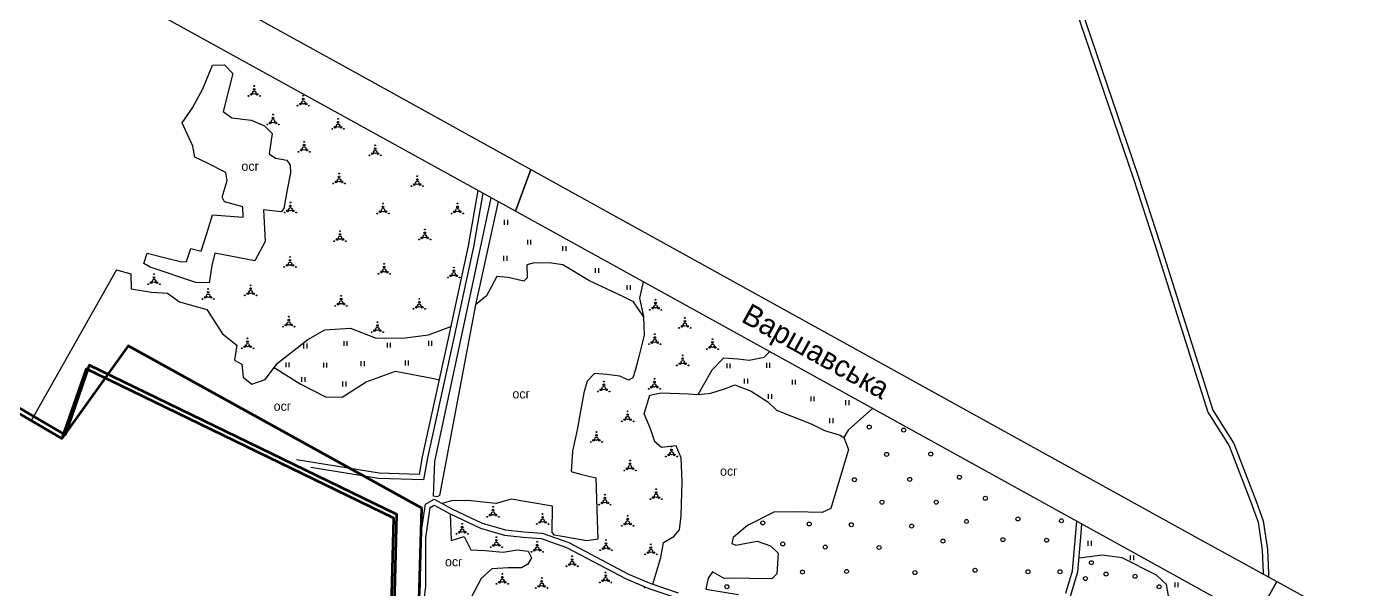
# Model space of a CAD drawing. Header units: millimetres. Extents: x 1379499 to 1411715, y 5652947 to 5671991.
# Drawn here: x 1404402 to 1405400, y 5655522 to 5655945 of the extents above; entities that cross this region are included whole.
import ezdxf
from ezdxf.enums import TextEntityAlignment as Align

# ---------------------------------------------------------------- set-up
doc = ezdxf.new("R2010")
doc.units = ezdxf.units.MM
for name, color, linetype in [('вулиці', 7, 'Continuous'), ('ВулНазва', 7, 'Continuous'), ('межа по генплану', 7, 'Continuous'), ('на область', 5, 'Continuous')]:
    doc.layers.add(name, color=color, linetype=linetype)
picture_1 = doc.add_image_def('image1.bmp', size_in_pixel=(3370, 2384))

msp = doc.modelspace()

# ---------------------------------------------------------------- linework, layer by layer
at = {"layer": 'вулиці', "color": 7}
for p, q in [((1404760.45, 5655795.96), (1404760.45, 5655799.56)), ((1404762.85, 5655795.96), (1404762.85, 5655799.56)), ((1404777.89, 5655780.99), (1404777.89, 5655784.59)), ((1404780.29, 5655780.99), (1404780.29, 5655784.59)), ((1404760.01, 5655768.93), (1404760.01, 5655772.53)), ((1404762.41, 5655768.93), (1404762.41, 5655772.53)), ((1404804.27, 5655776.3), (1404804.27, 5655779.9)), ((1404806.67, 5655776.3), (1404806.67, 5655779.9)), ((1404828.87, 5655759.77), (1404828.87, 5655763.37)), ((1404831.27, 5655759.77), (1404831.27, 5655763.37)), ((1404852.57, 5655747.04), (1404852.57, 5655750.64)), ((1404854.97, 5655747.04), (1404854.97, 5655750.64)), ((1404609.87, 5655703.12), (1404609.87, 5655706.72)), ((1404612.27, 5655703.12), (1404612.27, 5655706.72)), ((1404639.96, 5655704.94), (1404639.96, 5655708.54)), ((1404642.36, 5655704.94), (1404642.36, 5655708.54)), ((1404672.56, 5655703.81), (1404672.56, 5655707.41)), ((1404674.96, 5655703.81), (1404674.96, 5655707.41)), ((1404703.56, 5655705.17), (1404703.56, 5655708.77)), ((1404705.96, 5655705.17), (1404705.96, 5655708.77)), ((1404596.42, 5655689), (1404596.42, 5655692.6)), ((1404598.82, 5655689), (1404598.82, 5655692.6)), ((1404624.69, 5655688.77), (1404624.69, 5655692.37)), ((1404627.09, 5655688.77), (1404627.09, 5655692.37)), ((1404652.95, 5655689.91), (1404652.95, 5655693.51)), ((1404655.35, 5655689.91), (1404655.35, 5655693.51)), ((1404686.01, 5655690.37), (1404686.01, 5655693.97)), ((1404688.41, 5655690.37), (1404688.41, 5655693.97)), ((1404927.64, 5655688.3), (1404927.64, 5655691.9)), ((1404930.04, 5655688.3), (1404930.04, 5655691.9)), ((1404957.35, 5655688.61), (1404957.35, 5655692.21)), ((1404959.75, 5655688.61), (1404959.75, 5655692.21)), ((1404608.28, 5655678.07), (1404608.28, 5655681.67)), ((1404610.68, 5655678.07), (1404610.68, 5655681.67)), ((1404639.05, 5655674.65), (1404639.05, 5655678.25)), ((1404641.45, 5655674.65), (1404641.45, 5655678.25)), ((1404940.76, 5655676.77), (1404940.76, 5655680.37)), ((1404943.16, 5655676.77), (1404943.16, 5655680.37)), ((1404976.64, 5655675.98), (1404976.64, 5655679.58)), ((1404979.04, 5655675.98), (1404979.04, 5655679.58)), ((1404958.78, 5655665.24), (1404958.78, 5655668.84)), ((1404961.18, 5655665.24), (1404961.18, 5655668.84)), ((1404990.7, 5655663.5), (1404990.7, 5655667.1)), ((1404993.1, 5655663.5), (1404993.1, 5655667.1)), ((1405016.78, 5655660.66), (1405016.78, 5655664.26)), ((1405019.18, 5655660.66), (1405019.18, 5655664.26)), ((1405004.77, 5655647.08), (1405004.77, 5655650.68)), ((1405007.17, 5655647.08), (1405007.17, 5655650.68)), ((1405198.82, 5655555.07), (1405198.82, 5655558.67)), ((1405201.22, 5655555.07), (1405201.22, 5655558.67)), ((1405230.57, 5655544.14), (1405230.57, 5655547.74)), ((1405232.97, 5655544.14), (1405232.97, 5655547.74)), ((1405263.99, 5655523.87), (1405263.99, 5655527.47)), ((1405266.39, 5655523.87), (1405266.39, 5655527.47))]:
    msp.add_line(p, q, dxfattribs=at)
for points in [[(1404447.83, 5656020.83), (1404651.32, 5655908.58), (1404780.23, 5655837.38), (1404768.73, 5655806.03), (1404635.38, 5655879.69), (1404431.89, 5655991.95), (1404181.32, 5656130.25), (1404197.27, 5656159.14), (1404447.83, 5656020.83)], [(1405280.7, 5655561.03), (1405340.34, 5655528.24), (1405324.43, 5655499.33), (1405264.78, 5655532.13), (1404794.97, 5655791.53), (1404768.73, 5655806.03), (1404780.23, 5655837.38), (1404810.92, 5655820.43), (1405280.7, 5655561.03)], [(1405435.57, 5655475.87), (1405628.16, 5655370.05), (1405612.27, 5655341.13), (1405419.67, 5655446.95), (1405324.43, 5655499.33), (1405340.34, 5655528.24), (1405435.57, 5655475.87)]]:
    msp.add_lwpolyline(points, close=True, dxfattribs=at)
for points in [[(1405165.64, 5656072.53), (1405189.02, 5655958.71), (1405232.44, 5655831.14), (1405248.82, 5655781.06), (1405288.64, 5655655.21), (1405304.57, 5655630.04), (1405321.29, 5655586.42), (1405326.31, 5655572.71), (1405329.47, 5655551.79), (1405330.26, 5655534.63), (1405330.22, 5655533.8)], [(1405169.69, 5656073.22), (1405193.05, 5655959.3), (1405236.24, 5655832.4), (1405252.63, 5655782.29), (1405292.29, 5655656.91), (1405308.16, 5655631.84), (1405325.04, 5655587.82), (1405330.21, 5655573.71), (1405333.46, 5655552.19), (1405334.27, 5655534.61), (1405334.11, 5655531.66)]]:
    msp.add_lwpolyline(points, dxfattribs=at)
for centre, radius in [((1404572.53, 5655900.05), 0.312), ((1404568.2, 5655892.55), 0.312), ((1404570.36, 5655893.8), 0.625), ((1404572.53, 5655895.05), 1.25), ((1404572.53, 5655897.55), 0.625), ((1404574.69, 5655893.8), 0.625), ((1404576.86, 5655892.55), 0.312), ((1404609.31, 5655890.24), 0.625), ((1404609.31, 5655892.74), 0.312), ((1404604.98, 5655885.24), 0.312), ((1404607.15, 5655886.49), 0.625), ((1404609.31, 5655887.74), 1.25), ((1404611.48, 5655886.49), 0.625), ((1404613.64, 5655885.24), 0.312), ((1404582.34, 5655871.11), 0.312), ((1404584.51, 5655872.36), 0.625), ((1404586.68, 5655873.61), 1.25), ((1404586.68, 5655876.11), 0.625), ((1404586.68, 5655878.61), 0.312), ((1404588.84, 5655872.36), 0.625), ((1404591.01, 5655871.11), 0.312), ((1404635.49, 5655870.31), 1.25), ((1404635.49, 5655872.81), 0.625), ((1404635.49, 5655875.31), 0.312), ((1404631.16, 5655867.81), 0.312), ((1404633.32, 5655869.06), 0.625), ((1404637.65, 5655869.06), 0.625), ((1404639.82, 5655867.81), 0.312), ((1404605.69, 5655850.61), 0.312), ((1404607.86, 5655851.86), 0.625), ((1404610.02, 5655853.11), 1.25), ((1404610.02, 5655855.61), 0.625), ((1404610.02, 5655858.11), 0.312), ((1404612.19, 5655851.86), 0.625), ((1404614.35, 5655850.61), 0.312), ((1404663.35, 5655850.49), 1.25), ((1404663.35, 5655852.99), 0.625), ((1404663.35, 5655855.49), 0.312), ((1404659.02, 5655847.99), 0.312), ((1404661.19, 5655849.24), 0.625), ((1404665.52, 5655849.24), 0.625), ((1404667.68, 5655847.99), 0.312), ((1404636.24, 5655829.29), 1.25), ((1404636.24, 5655831.79), 0.625), ((1404636.24, 5655834.29), 0.312), ((1404694.96, 5655829.84), 0.625), ((1404694.96, 5655832.34), 0.312), ((1404631.91, 5655826.79), 0.312), ((1404634.07, 5655828.04), 0.625), ((1404638.4, 5655828.04), 0.625), ((1404640.57, 5655826.79), 0.312), ((1404690.63, 5655824.84), 0.312), ((1404692.79, 5655826.09), 0.625), ((1404694.96, 5655827.34), 1.25), ((1404697.12, 5655826.09), 0.625), ((1404699.29, 5655824.84), 0.312), ((1404599.69, 5655810.05), 0.625), ((1404599.69, 5655812.55), 0.312), ((1404669.25, 5655811.84), 0.312), ((1404725.14, 5655811.84), 0.312), ((1404595.36, 5655805.05), 0.312), ((1404597.52, 5655806.3), 0.625), ((1404599.69, 5655807.55), 1.25), ((1404601.85, 5655806.3), 0.625), ((1404604.02, 5655805.05), 0.312), ((1404664.92, 5655804.34), 0.312), ((1404667.09, 5655805.59), 0.625), ((1404669.25, 5655806.84), 1.25), ((1404669.25, 5655809.34), 0.625), ((1404671.42, 5655805.59), 0.625), ((1404673.58, 5655804.34), 0.312), ((1404720.81, 5655804.34), 0.312), ((1404722.98, 5655805.59), 0.625), ((1404725.14, 5655806.84), 1.25), ((1404725.14, 5655809.34), 0.625), ((1404727.31, 5655805.59), 0.625), ((1404729.47, 5655804.34), 0.312), ((1404636.95, 5655791.11), 0.312), ((1404700.62, 5655789.79), 0.625), ((1404700.62, 5655792.29), 0.312), ((1404632.62, 5655783.61), 0.312), ((1404634.78, 5655784.86), 0.625), ((1404636.95, 5655786.11), 1.25), ((1404636.95, 5655788.61), 0.625), ((1404639.11, 5655784.86), 0.625), ((1404641.28, 5655783.61), 0.312), ((1404696.29, 5655784.79), 0.312), ((1404698.45, 5655786.04), 0.625), ((1404700.62, 5655787.29), 1.25), ((1404702.78, 5655786.04), 0.625), ((1404704.95, 5655784.79), 0.312), ((1404599.41, 5655771.7), 0.312), ((1404595.08, 5655764.2), 0.312), ((1404597.25, 5655765.45), 0.625), ((1404599.41, 5655766.7), 1.25), ((1404599.41, 5655769.2), 0.625), ((1404601.58, 5655765.45), 0.625), ((1404603.74, 5655764.2), 0.312), ((1404667.97, 5655760.37), 0.625), ((1404670.13, 5655761.62), 1.25), ((1404670.13, 5655764.12), 0.625), ((1404670.13, 5655766.62), 0.312), ((1404672.3, 5655760.37), 0.625), ((1404722.36, 5655761.35), 0.625), ((1404722.36, 5655763.85), 0.312), ((1404492.94, 5655751.27), 0.312), ((1404495.1, 5655752.52), 0.625), ((1404497.27, 5655753.77), 1.25), ((1404497.27, 5655756.27), 0.625), ((1404497.27, 5655758.77), 0.312), ((1404499.43, 5655752.52), 0.625), ((1404501.6, 5655751.27), 0.312), ((1404569.83, 5655750.46), 0.312), ((1404665.8, 5655759.12), 0.312), ((1404674.46, 5655759.12), 0.312), ((1404718.03, 5655756.35), 0.312), ((1404720.19, 5655757.6), 0.625), ((1404722.36, 5655758.85), 1.25), ((1404724.52, 5655757.6), 0.625), ((1404726.69, 5655756.35), 0.312), ((1404533.61, 5655740.19), 0.312), ((1404535.78, 5655741.44), 0.625), ((1404537.94, 5655742.69), 1.25), ((1404537.94, 5655745.19), 0.625), ((1404537.94, 5655747.69), 0.312), ((1404540.11, 5655741.44), 0.625), ((1404542.27, 5655740.19), 0.312), ((1404565.5, 5655742.96), 0.312), ((1404567.67, 5655744.21), 0.625), ((1404569.83, 5655745.46), 1.25), ((1404569.83, 5655747.96), 0.625), ((1404572, 5655744.21), 0.625), ((1404574.16, 5655742.96), 0.312), ((1404637.78, 5655740.11), 0.625), ((1404637.78, 5655742.61), 0.312), ((1404696.48, 5655740.3), 0.312), ((1404633.45, 5655735.11), 0.312), ((1404635.61, 5655736.36), 0.625), ((1404637.78, 5655737.61), 1.25), ((1404639.94, 5655736.36), 0.625), ((1404642.11, 5655735.11), 0.312), ((1404692.15, 5655732.8), 0.312), ((1404694.31, 5655734.05), 0.625), ((1404696.48, 5655735.3), 1.25), ((1404696.48, 5655737.8), 0.625), ((1404698.64, 5655734.05), 0.625), ((1404700.81, 5655732.8), 0.312), ((1404869.57, 5655732.1), 0.312), ((1404871.74, 5655733.35), 0.625), ((1404873.9, 5655734.6), 1.25), ((1404873.9, 5655737.1), 0.625), ((1404873.9, 5655739.6), 0.312), ((1404876.07, 5655733.35), 0.625), ((1404878.23, 5655732.1), 0.312), ((1404596.32, 5655720.66), 0.625), ((1404598.49, 5655721.91), 1.25), ((1404598.49, 5655724.41), 0.625), ((1404598.49, 5655726.91), 0.312), ((1404600.65, 5655720.66), 0.625), ((1404665.05, 5655720.25), 0.625), ((1404665.05, 5655722.75), 0.312), ((1404895.89, 5655720.97), 1.25), ((1404895.89, 5655723.47), 0.625), ((1404895.89, 5655725.97), 0.312), ((1404567.54, 5655710.66), 0.312), ((1404594.16, 5655719.41), 0.312), ((1404602.82, 5655719.41), 0.312), ((1404660.72, 5655715.25), 0.312), ((1404662.88, 5655716.5), 0.625), ((1404665.05, 5655717.75), 1.25), ((1404667.21, 5655716.5), 0.625), ((1404669.38, 5655715.25), 0.312), ((1404873.29, 5655711.26), 0.625), ((1404873.29, 5655713.76), 0.312), ((1404891.56, 5655718.47), 0.312), ((1404893.73, 5655719.72), 0.625), ((1404898.06, 5655719.72), 0.625), ((1404900.23, 5655718.47), 0.312), ((1404563.21, 5655703.16), 0.312), ((1404565.37, 5655704.41), 0.625), ((1404567.54, 5655705.66), 1.25), ((1404567.54, 5655708.16), 0.625), ((1404569.7, 5655704.41), 0.625), ((1404571.87, 5655703.16), 0.312), ((1404868.96, 5655706.26), 0.312), ((1404871.13, 5655707.51), 0.625), ((1404873.29, 5655708.76), 1.25), ((1404875.46, 5655707.51), 0.625), ((1404877.62, 5655706.26), 0.312), ((1404912.33, 5655702.6), 0.312), ((1404914.5, 5655703.85), 0.625), ((1404916.66, 5655705.1), 1.25), ((1404916.66, 5655707.6), 0.625), ((1404916.66, 5655710.1), 0.312), ((1404918.83, 5655703.85), 0.625), ((1404920.99, 5655702.6), 0.312), ((1404889.94, 5655690.39), 0.312), ((1404892.1, 5655691.64), 0.625), ((1404894.27, 5655692.89), 1.25), ((1404894.27, 5655695.39), 0.625), ((1404894.27, 5655697.89), 0.312), ((1404896.43, 5655691.64), 0.625), ((1404898.6, 5655690.39), 0.312), ((1404873.08, 5655680.33), 0.312), ((1404830.67, 5655670.8), 0.312), ((1404832.83, 5655672.05), 0.625), ((1404835, 5655673.3), 1.25), ((1404835, 5655675.8), 0.625), ((1404835, 5655678.3), 0.312), ((1404837.16, 5655672.05), 0.625), ((1404839.33, 5655670.8), 0.312), ((1404868.75, 5655672.83), 0.312), ((1404870.91, 5655674.08), 0.625), ((1404873.08, 5655675.33), 1.25), ((1404873.08, 5655677.83), 0.625), ((1404875.24, 5655674.08), 0.625), ((1404877.41, 5655672.83), 0.312), ((1404852.92, 5655650.92), 1.25), ((1404852.92, 5655653.42), 0.625), ((1404852.92, 5655655.92), 0.312), ((1404829.5, 5655640.4), 0.312), ((1404848.59, 5655648.42), 0.312), ((1404850.75, 5655649.67), 0.625), ((1404855.08, 5655649.67), 0.625), ((1404857.25, 5655648.42), 0.312), ((1405034.3, 5655644.14), 1.49), ((1405060.24, 5655641.8), 1.49), ((1404825.17, 5655632.9), 0.312), ((1404827.34, 5655634.15), 0.625), ((1404829.5, 5655635.4), 1.25), ((1404829.5, 5655637.9), 0.625), ((1404831.67, 5655634.15), 0.625), ((1404833.83, 5655632.9), 0.312), ((1404881.55, 5655621.97), 0.312), ((1404883.71, 5655623.22), 0.625), ((1404885.88, 5655624.47), 1.25), ((1404885.88, 5655626.97), 0.625), ((1404885.88, 5655629.47), 0.312), ((1404888.04, 5655623.22), 0.625), ((1404890.21, 5655621.97), 0.312), ((1405047.38, 5655623.6), 1.49), ((1405080.59, 5655623.86), 1.49), ((1404850.42, 5655611.54), 0.312), ((1404852.59, 5655612.79), 0.625), ((1404854.75, 5655614.04), 1.25), ((1404854.75, 5655616.54), 0.625), ((1404854.75, 5655619.04), 0.312), ((1404856.92, 5655612.79), 0.625), ((1404859.08, 5655611.54), 0.312), ((1405023.27, 5655604.6), 1.49), ((1405064.79, 5655604.86), 1.49), ((1405102.02, 5655606.47), 1.49), ((1404835.85, 5655590.9), 0.625), ((1404835.85, 5655593.4), 0.312), ((1404872.16, 5655591.26), 0.625), ((1404874.33, 5655592.51), 1.25), ((1404874.33, 5655595.01), 0.625), ((1404874.33, 5655597.51), 0.312), ((1404876.49, 5655591.26), 0.625), ((1405121.57, 5655590.68), 1.49), ((1404751.86, 5655581.77), 0.625), ((1404751.86, 5655584.27), 0.312), ((1404831.52, 5655585.9), 0.312), ((1404833.68, 5655587.15), 0.625), ((1404835.85, 5655588.4), 1.25), ((1404838.02, 5655587.15), 0.625), ((1404840.18, 5655585.9), 0.312), ((1404870, 5655590.01), 0.312), ((1404878.66, 5655590.01), 0.312), ((1405043.9, 5655587.73), 1.49), ((1405084.61, 5655587.73), 1.49), ((1404728.7, 5655571.46), 0.312), ((1404747.53, 5655576.77), 0.312), ((1404749.69, 5655578.02), 0.625), ((1404751.86, 5655579.27), 1.25), ((1404754.02, 5655578.02), 0.625), ((1404756.19, 5655576.77), 0.312), ((1404784.75, 5655571.41), 0.312), ((1404786.92, 5655572.66), 0.625), ((1404789.08, 5655573.91), 1.25), ((1404789.08, 5655576.41), 0.625), ((1404789.08, 5655578.91), 0.312), ((1404791.25, 5655572.66), 0.625), ((1404793.41, 5655571.41), 0.312), ((1404850.76, 5655571.26), 0.625), ((1404852.92, 5655572.51), 1.25), ((1404852.92, 5655575.01), 0.625), ((1404852.92, 5655577.51), 0.312), ((1404855.09, 5655571.26), 0.625), ((1404954.44, 5655572.21), 1.49), ((1404989.26, 5655571.41), 1.49), ((1405020.86, 5655570.87), 1.49), ((1405066.13, 5655569.8), 1.49), ((1405107.38, 5655573.28), 1.49), ((1405145.95, 5655575.16), 1.49), ((1405178.68, 5655573.79), 1.49), ((1404724.37, 5655563.96), 0.312), ((1404726.53, 5655565.21), 0.625), ((1404728.7, 5655566.46), 1.25), ((1404728.7, 5655568.96), 0.625), ((1404730.86, 5655565.21), 0.625), ((1404733.03, 5655563.96), 0.312), ((1404754.38, 5655561.52), 0.312), ((1404848.59, 5655570.01), 0.312), ((1404857.25, 5655570.01), 0.312), ((1405134.7, 5655559.63), 1.49), ((1404750.05, 5655554.02), 0.312), ((1404752.21, 5655555.27), 0.625), ((1404754.38, 5655556.52), 1.25), ((1404754.38, 5655559.02), 0.625), ((1404756.54, 5655555.27), 0.625), ((1404758.71, 5655554.02), 0.312), ((1404782.86, 5655551.69), 0.625), ((1404785.03, 5655552.94), 1.25), ((1404785.03, 5655555.44), 0.625), ((1404785.03, 5655557.94), 0.312), ((1404787.19, 5655551.69), 0.625), ((1404832.34, 5655551.71), 0.312), ((1404834.5, 5655552.96), 0.625), ((1404836.67, 5655554.21), 1.25), ((1404836.67, 5655556.71), 0.625), ((1404836.67, 5655559.21), 0.312), ((1404838.83, 5655552.96), 0.625), ((1404841, 5655551.71), 0.312), ((1404870.41, 5655551.13), 1.25), ((1404870.41, 5655553.63), 0.625), ((1404870.41, 5655556.13), 0.312), ((1404969.44, 5655556.42), 1.49), ((1405001.31, 5655554.01), 1.49), ((1405041.75, 5655553.75), 1.49), ((1405089.7, 5655558.56), 1.49), ((1405167.51, 5655559.19), 1.49), ((1404780.7, 5655550.44), 0.312), ((1404789.36, 5655550.44), 0.312), ((1404809.09, 5655540.93), 0.625), ((1404811.26, 5655542.18), 1.25), ((1404811.26, 5655544.68), 0.625), ((1404811.26, 5655547.18), 0.312), ((1404813.42, 5655540.93), 0.625), ((1404866.08, 5655548.63), 0.312), ((1404868.25, 5655549.88), 0.625), ((1404872.58, 5655549.88), 0.625), ((1404874.74, 5655548.63), 0.312), ((1405201.23, 5655542.33), 1.49), ((1404758.85, 5655531.43), 0.625), ((1404758.85, 5655533.93), 0.312), ((1404788.4, 5655530.89), 0.312), ((1404806.93, 5655539.68), 0.312), ((1404815.59, 5655539.68), 0.312), ((1404836.38, 5655530.04), 1.25), ((1404836.38, 5655532.54), 0.625), ((1404836.38, 5655535.04), 0.312), ((1404984.23, 5655535.33), 1.49), ((1405017.31, 5655535.76), 1.49), ((1405068.64, 5655534.91), 1.49), ((1405113.82, 5655536.66), 1.49), ((1405153.55, 5655535.59), 1.49), ((1405177.61, 5655535.59), 1.49), ((1405196.72, 5655530.47), 1.49), ((1405212.15, 5655533.79), 1.49), ((1405234, 5655532.13), 1.49), ((1404754.52, 5655526.43), 0.312), ((1404756.69, 5655527.68), 0.625), ((1404758.85, 5655528.93), 1.25), ((1404761.02, 5655527.68), 0.625), ((1404763.18, 5655526.43), 0.312), ((1404784.07, 5655523.39), 0.312), ((1404786.23, 5655524.64), 0.625), ((1404788.4, 5655525.89), 1.25), ((1404788.4, 5655528.39), 0.625), ((1404790.56, 5655524.64), 0.625), ((1404792.73, 5655523.39), 0.312), ((1404832.05, 5655527.54), 0.312), ((1404834.22, 5655528.79), 0.625), ((1404838.55, 5655528.79), 0.625), ((1404840.71, 5655527.54), 0.312), ((1404865.71, 5655523.72), 0.312), ((1404927.48, 5655524.34), 1.49), ((1405252.04, 5655524.3), 1.49)]:
    msp.add_circle(centre, radius, dxfattribs=at)
at = {"layer": 'межа по генплану', "color": 3, "lineweight": 70}
msp.add_lwpolyline([(1404604.4, 5653910.22), (1404531.11, 5654091.76), (1404553.28, 5654126.2), (1404592.95, 5654181.66), (1404611.59, 5654245.03), (1404617.37, 5654328.47), (1404629.58, 5654426.23), (1404597.38, 5654537.65), (1404641.73, 5654592.26), (1404701.84, 5654661.74), (1404756.71, 5654703.79), (1404839.1, 5654778.19), (1404770.96, 5654954.2), (1404766.01, 5655014.65), (1404686.52, 5655179.36), (1404698.45, 5655583.19), (1404477.98, 5655705.11), (1404428.14, 5655635.41), (1404202.51, 5655767.33)], dxfattribs=at)
at = {"layer": 'межа по генплану', "color": 5, "lineweight": 70}
msp.add_lwpolyline([(1404604.4, 5653910.22), (1404531.22, 5654091.14), (1404553.28, 5654126.2), (1404592.95, 5654181.66), (1404611.59, 5654245.03), (1404617.37, 5654328.47), (1404629.58, 5654426.23), (1404612.16, 5654539.02), (1404660.76, 5654595.93), (1404716.15, 5654660.32), (1404775.58, 5654734.83), (1404839.1, 5654778.19), (1404760.89, 5654947.43), (1404736.67, 5655009.3), (1404667.14, 5655182.83), (1404677.28, 5655575.71), (1404446.21, 5655687.8), (1404428.14, 5655635.41), (1404202.51, 5655767.33)], dxfattribs=at)
at = {"layer": 'межа по генплану', "color": 1, "lineweight": 70}
msp.add_lwpolyline([(1404606.8, 5653913.03), (1404533.63, 5654093.94), (1404555.69, 5654129), (1404595.36, 5654184.46), (1404614, 5654247.83), (1404619.78, 5654331.27), (1404631.99, 5654429.03), (1404614.56, 5654541.82), (1404663.17, 5654598.73), (1404718.55, 5654663.12), (1404777.99, 5654737.63), (1404841.51, 5654780.99), (1404763.29, 5654950.23), (1404739.08, 5655012.1), (1404669.55, 5655185.63), (1404679.68, 5655578.52), (1404448.62, 5655690.61), (1404430.55, 5655638.22), (1404204.92, 5655770.13)], dxfattribs=at)
at = {"layer": 'на область', "color": 7, "lineweight": -2}
for points in [[(1404541.27, 5655915.61), (1404550.22, 5655915.84), (1404556.58, 5655909.26), (1404549.28, 5655880.79), (1404555.63, 5655876.08), (1404570.23, 5655874.43), (1404580.13, 5655870.01), (1404585.89, 5655864.26), (1404583.77, 5655848.98), (1404588.61, 5655845.95), (1404596.94, 5655844.29), (1404599.51, 5655840.66), (1404599.66, 5655834.91), (1404597.33, 5655822.1), (1404594.86, 5655808.01), (1404592.68, 5655805.69), (1404579.46, 5655807.06), (1404580.64, 5655783.35), (1404573.01, 5655768.86), (1404543.05, 5655774.58), (1404540.76, 5655765.43), (1404538.66, 5655752.27), (1404528.75, 5655752.46), (1404494.32, 5655764.06), (1404489.6, 5655766.81), (1404492.15, 5655774.57), (1404505.83, 5655771.13), (1404518.22, 5655768.09), (1404521.76, 5655768.28), (1404524.91, 5655778.01), (1404532.68, 5655776.15), (1404536.96, 5655789.22), (1404541.2, 5655803.28), (1404564.14, 5655801.55), (1404563.95, 5655809.25), (1404550.26, 5655813.11), (1404548.53, 5655816.57), (1404552.19, 5655829.09), (1404551.23, 5655835.12), (1404536.85, 5655842.38), (1404527.88, 5655846.55), (1404526.34, 5655854.74), (1404519.69, 5655869.72), (1404518.45, 5655872.34), (1404526.18, 5655883.69), (1404533.91, 5655897.75), (1404541.27, 5655915.61)], [(1404740.44, 5655821.65), (1404733.17, 5655780.18), (1404718.26, 5655710.66), (1404698.71, 5655621.77), (1404696.35, 5655608.59), (1404666.34, 5655609.51), (1404604.37, 5655619.43)], [(1404744.15, 5655819.61), (1404737.1, 5655779.42), (1404722.17, 5655709.81), (1404702.64, 5655620.99), (1404699.68, 5655604.49), (1404665.96, 5655605.52), (1404614.95, 5655613.69)], [(1404755.61, 5655813.27), (1404738.58, 5655735.88), (1404711.54, 5655592.73), (1404709.84, 5655591.66), (1404707.2, 5655592.25), (1404708.12, 5655618.18), (1404750.49, 5655816.1)], [(1404469.13, 5655762.1), (1404405.3, 5655649.37)], [(1404469.13, 5655762.1), (1404479.76, 5655759.1), (1404480.04, 5655747.93), (1404495.31, 5655745.21), (1404507.31, 5655744.66), (1404516.31, 5655738.12), (1404537.04, 5655732.4), (1404548.76, 5655714.14), (1404559.52, 5655705.44), (1404557.83, 5655694.29), (1404563.24, 5655691.25), (1404564.2, 5655681.57), (1404570.83, 5655676.21), (1404580.77, 5655679.83), (1404589.93, 5655692.13), (1404612.7, 5655709.82), (1404625.63, 5655716.98), (1404644.92, 5655718.37), (1404664.02, 5655710.82), (1404685.89, 5655711.01), (1404703.5, 5655713.4), (1404720.14, 5655719.44)], [(1404864.86, 5655727.04), (1404857.27, 5655737.99), (1404849.91, 5655741.83), (1404823.67, 5655754.02), (1404804.28, 5655765.88), (1404794.08, 5655767.22), (1404781.88, 5655767.05), (1404777.2, 5655765.71), (1404777.53, 5655756.19), (1404775.02, 5655753.69), (1404763.32, 5655756.36), (1404754.8, 5655757.03), (1404750.62, 5655749.68), (1404746.94, 5655742.5), (1404738.58, 5655735.88)], [(1404864.57, 5655753.1), (1404861.92, 5655740.94), (1404864.86, 5655727.04), (1404865.25, 5655712.95), (1404860.71, 5655695.17), (1404858.57, 5655686.62), (1404856.81, 5655681.08), (1404853.54, 5655679.19), (1404846.99, 5655682.21), (1404837.42, 5655683.6), (1404827.97, 5655684.35), (1404822.56, 5655678.56), (1404820.04, 5655669.88), (1404814.91, 5655641.95), (1404811.57, 5655625.93), (1404810.46, 5655610.87), (1404816.49, 5655608.96), (1404829.03, 5655606.11), (1404829.98, 5655574.48), (1404830.46, 5655560.05), (1404822.37, 5655558.79), (1404797.99, 5655563.1), (1404796.35, 5655564.98), (1404796.5, 5655584.81), (1404778.81, 5655587.73), (1404765.35, 5655590.1), (1404754.08, 5655586.64), (1404732.61, 5655589.01), (1404720.61, 5655588.82), (1404713.62, 5655586.86)], [(1404871.81, 5655526.15), (1404877.85, 5655546.34), (1404879.92, 5655557.61), (1404887.62, 5655562.11), (1404891.95, 5655566.99), (1404893.15, 5655577.57), (1404893.86, 5655603.36), (1404893.15, 5655620.97), (1404889.36, 5655629.96), (1404878.46, 5655628.78), (1404873.26, 5655633.04), (1404870.18, 5655642.74), (1404865.44, 5655654.09), (1404869.47, 5655668.05), (1404877.99, 5655669.71), (1404898.59, 5655669), (1404905.86, 5655668.59), (1404910.14, 5655676.1), (1404916.46, 5655687.03), (1404925.18, 5655696.08), (1404935.77, 5655695.39), (1404944.15, 5655694.37), (1404955.43, 5655696.59), (1404959.53, 5655700.67)], [(1404587.39, 5655688.73), (1404606.97, 5655676.53), (1404626.07, 5655666.79), (1404638.6, 5655666.6), (1404656.66, 5655678.07), (1404678.65, 5655686.14), (1404707.33, 5655680.58), (1404711.44, 5655679.67)], [(1404905.86, 5655668.59), (1404915.49, 5655669.47), (1404926.43, 5655673.07), (1404933.35, 5655675.7), (1404945.68, 5655671.13), (1404958.14, 5655662.97), (1404964.79, 5655656.74), (1404976.83, 5655652.04), (1404990.82, 5655646.64), (1405000.65, 5655641.52), (1405012.42, 5655638.07), (1405015.38, 5655636.4)], [(1405036.73, 5655658.05), (1405018.44, 5655641.82), (1405015.32, 5655636.29), (1405018.78, 5655627.3), (1405005.63, 5655583.05), (1404999.06, 5655579.94), (1404978.3, 5655580.63), (1404962.72, 5655580.28), (1404943, 5655570.25), (1404932.12, 5655561.28), (1404931.05, 5655556.82), (1404934.08, 5655555.39), (1404950.13, 5655558.6), (1404960.3, 5655555.04), (1404966.01, 5655549.51), (1404964.94, 5655534), (1404961.2, 5655530.26), (1404944.78, 5655530.44), (1404932.12, 5655530.62), (1404925.52, 5655530.44), (1404916.77, 5655535.43), (1404913.39, 5655530.62), (1404911.6, 5655522.42), (1404936.22, 5655518.5)], [(1404691.3, 5655472.39), (1404697.39, 5655524.9), (1404697.39, 5655561.18), (1404701.03, 5655586.36), (1404707.75, 5655590.11), (1404721.47, 5655582.5), (1404743.76, 5655572.12), (1404761.2, 5655567.02), (1404774.89, 5655565.52), (1404788.78, 5655564.38), (1404808.71, 5655557.52), (1404853.67, 5655533.85), (1404870.29, 5655526.65), (1404890.97, 5655519.83)], [(1404695.16, 5655470.99), (1404701.39, 5655524.67), (1404701.39, 5655560.89), (1404704.71, 5655583.83), (1404707.76, 5655585.53), (1404719.66, 5655578.93), (1404742.35, 5655568.36), (1404760.41, 5655563.08), (1404774.51, 5655561.54), (1404787.95, 5655560.44), (1404807.12, 5655553.83), (1404851.94, 5655530.24), (1404868.86, 5655522.9), (1404889.79, 5655516.01)], [(1404719.66, 5655578.93), (1404720.33, 5655559.09), (1404730.12, 5655562.01), (1404735.12, 5655552.02), (1404745.95, 5655551.6), (1404759.49, 5655550.14), (1404769.9, 5655552.02), (1404778.24, 5655550.98), (1404780.74, 5655545.98), (1404778.03, 5655541.19), (1404773.24, 5655538.49), (1404763.24, 5655538.49), (1404750.95, 5655537.86), (1404743.03, 5655530.58), (1404735.33, 5655516.22), (1404728.66, 5655508.52), (1404699.57, 5655509.01)], [(1405181.95, 5655519.44), (1405187.09, 5655536.31), (1405189.17, 5655561.95), (1405190.17, 5655573.32)], [(1405185.48, 5655517.32), (1405191.05, 5655535.56), (1405193.15, 5655561.62), (1405194, 5655571.21)], [(1405250.17, 5655532.93), (1405224.28, 5655545.99), (1405209.15, 5655548.04), (1405191.86, 5655545.64)], [(1405138.75, 5655434.67), (1405140.21, 5655442.18), (1405146.32, 5655445.23), (1405152.22, 5655441.57), (1405150.39, 5655435.27), (1405172.56, 5655440.96), (1405185.38, 5655444.62), (1405206.36, 5655453.3), (1405228.52, 5655460.26), (1405257.1, 5655473.93), (1405260.17, 5655511.84), (1405257.61, 5655526.01), (1405250.17, 5655532.93)]]:
    msp.add_lwpolyline(points, dxfattribs=at)

# ---------------------------------------------------------------- texts
at = {"layer": 'вулиці', "color": 7}
for p in [(1404562.9, 5655836.36), (1404766.41, 5655665.59), (1404587.11, 5655656.34), (1404922.31, 5655607.59), (1404715.75, 5655539.61)]:
    msp.add_text('осг', height=7, dxfattribs=at).set_placement(p)
at = {"layer": 'ВулНазва', "color": 1, "lineweight": 9}
msp.add_text('Варшавська', height=16, rotation=330.95696, dxfattribs=at).set_placement((1404993.24, 5655698.96), align=Align.MIDDLE)

# ---------------------------------------------------------------- pictures from other files: only their frames are drawn
at = {"layer": 'на область', "color": 7, "lineweight": -2}
image = msp.add_image(picture_1, insert=(1395288.55, 5652947.02), size_in_units=(16426, 11620.05), dxfattribs=at)
image.dxf.flags = 7

doc.saveas('drawing.dxf')
